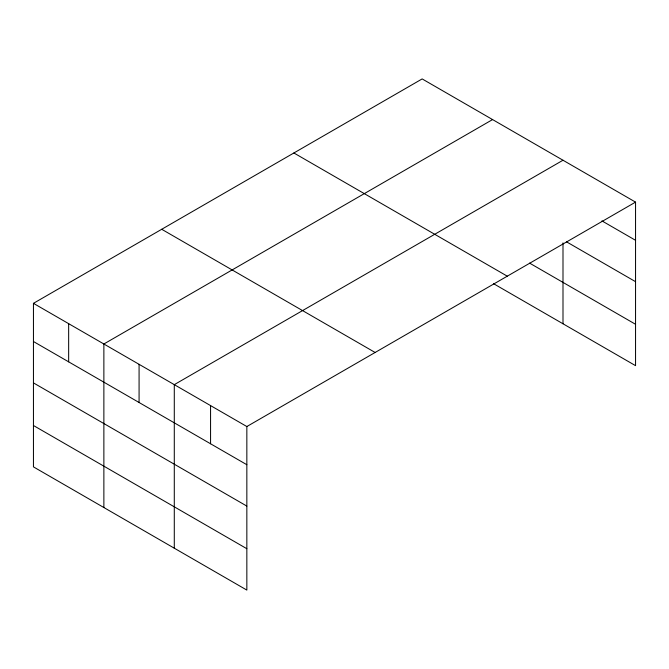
<?xml version="1.0" encoding="UTF-8"?>
<svg xmlns="http://www.w3.org/2000/svg" width="669" height="669" viewBox="0 0 669 669"><rect width="100%" height="100%" fill="white"/><g stroke="black" fill="none" stroke-linecap="round" stroke-linejoin="round"><path stroke-width="1" d="M33.45 303.341L246.844 426.538L246.844 590.083L33.45 466.878L33.45 303.341L422.156 78.917L635.55 202.122L635.55 365.659L493.479 283.639M492.576 119.575L103.871 343.991L103.871 507.537M562.997 160.234L174.291 384.65L174.291 548.195M246.844 426.538L635.55 202.122M601.924 220.887L635.55 240.305M566.534 241.827L635.55 281.674M529.597 263.118L635.55 324.289M293.883 152.975L507.278 276.18M161.722 229.283L375.117 352.479M33.45 341.516L246.844 464.721M33.45 382.894L246.844 506.09M33.45 425.509L246.844 548.714M562.997 242.897L562.997 323.771M210.568 405.59L210.568 443.773M139.077 364.321L139.077 402.504M68.656 323.662L68.656 361.845"/></g></svg>
